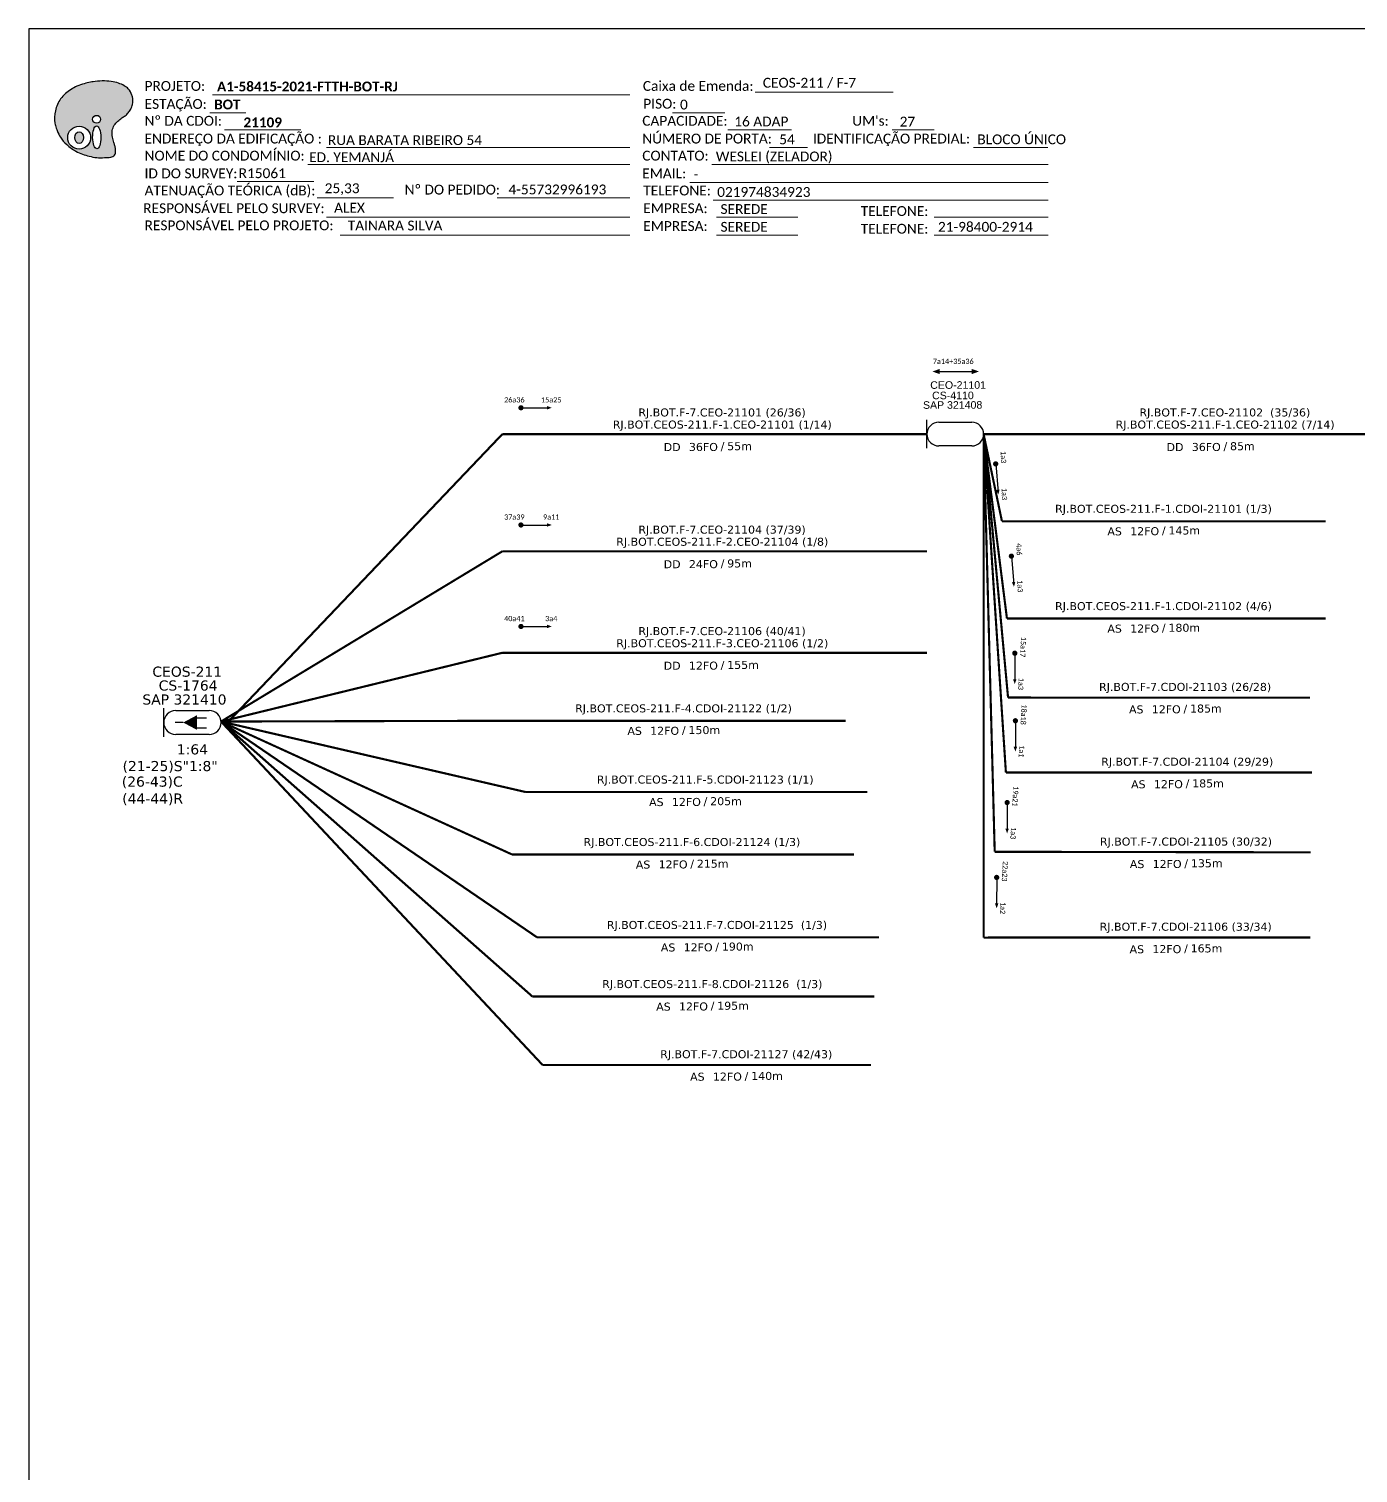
# Model space of a CAD drawing. Extents: x -89 to 749, y 705 to 1299.
# Drawn here: x -89.3 to 152.8, y 1035.9 to 1299 of the extents above; entities that cross this region are included whole.
import ezdxf
from ezdxf.enums import TextEntityAlignment as Align

# ---------------------------------------------------------------- set-up
doc = ezdxf.new("R2010")
doc.units = 0
for name, color, linetype, lineweight in [("20.0-LEGENDA DOS CDO'S", 1, 'Continuous', 0), ('20.2-CDO_POSTE', 1, 'Continuous', 5), ('40.1-ETIQUETAS', 1, 'Continuous', 20)]:
    doc.layers.add(name, color=color, linetype=linetype, lineweight=lineweight)
for name, color, linetype in [('20.4-CEOS', 1, 'Continuous'), ('CAP a instalar', 1, 'Continuous'), ('SETA', 7, 'Continuous')]:
    doc.layers.add(name, color=color, linetype=linetype)
doc.styles.add('ARIAL', font='arial.ttf')
doc.styles.add('siredit', font='verdana.ttf')
doc.styles.get("Standard").update_dxf_attribs({"font": 'arial.ttf'})
doc.styles.add('WMF-Calibri0', font='CALIBRI.TTF')
doc.styles.add('WMF-Calibri1', font='CALIBRIB.TTF')
doc.linetypes.add('FENCELINE1', pattern='A,0.25,-0.1,[133,ltypeshp.shx,S=0.1,R=0,X=-0.1,Y=0],-0.1,1', length=1.45)

# ---------------------------------------------------------------- blocks, each defined once
blk = doc.blocks.new('OI')
h = blk.add_hatch(color=40)
edge = h.paths.add_edge_path()
edge.add_spline(control_points=[(4.35, -0.67), (3.92, -0.99), (3.26, -1.5), (2.81, -2.59), (2.9, -3.5), (3.06, -4.27), (3.31, -4.85), (3.37, -5.39), (3.4, -5.88), (3.2, -6.4), (2.54, -6.61), (1.65, -6.63), (0.55, -6.67), (-0.56, -6.42), (-1.61, -6.14), (-2.77, -5.61), (-3.92, -4.77), (-4.89, -3.7), (-5.34, -2.65), (-5.6, -1.94), (-5.85, -0.96), (-5.71, 0.47), (-5.1, 2.02), (-4.14, 3.02), (-3.3, 3.61), (-2.37, 4.16), (-1.36, 4.44), (-0.56, 4.7), (0.79, 4.85), (2.24, 4.97), (3.79, 4.57), (4.67, 4.21), (5.44, 3.65), (5.76, 2.99), (6.03, 2.21), (6.01, 1.46), (5.72, 0.64), (5.31, 0.08), (4.88, -0.38), (4.51, -0.55), (4.35, -0.67)], knot_values=[0, 0, 0, 0, 1.60434, 2.417191, 3.427595, 4.282808, 4.776746, 5.304182, 5.888771, 6.258406, 6.858137, 7.79129, 8.986195, 10.124242, 11.187857, 12.242908, 13.953784, 15.414161, 16.515391, 17.349188, 17.675853, 19.552021, 21.515531, 22.568638, 23.63245, 24.621084, 25.782718, 26.745347, 27.142653, 29.870543, 31.004649, 31.921532, 32.709589, 33.801391, 34.042471, 35.192333, 35.971461, 36.628871, 37.254359, 37.836911, 37.836911, 37.836911, 37.836911], degree=3, periodic=0)
h.paths.add_polyline_path([(1.13, -0.87, -1), (-0.04, -0.87, -1)], flags=16)
edge = h.paths.add_edge_path(flags=16)
edge.add_ellipse((0.56, -3.59), major_axis=(-0.02, 1.71), ratio=0.361305, start_angle=0, end_angle=360)
h.paths.add_polyline_path([(-0.36, -3.62, -1), (-3.8, -3.62, -1)], flags=16)
edge = h.paths.add_edge_path(flags=0)
edge.add_ellipse((-2.08, -3.62), major_axis=(0, 0.885), ratio=0.758294, start_angle=0, end_angle=360)
at = {"color": 40}
for centre, radius in [((-2.08, -3.62), 1.72), ((0.54, -0.87), 0.587)]:
    blk.add_circle(centre, radius, dxfattribs=at)
blk.add_ellipse((0.56, -3.59), major_axis=(-0.02, 1.71), ratio=0.361305, dxfattribs=at)
blk.add_ellipse((-2.08, -3.62), major_axis=(0, 0.885), ratio=0.758294, start_param=-3.141592653589792, end_param=3.141592653589792, dxfattribs=at)
at = {"color": 40, "start_tangent": (-0.800898, -0.598801), "end_tangent": (-0.800898, -0.598801)}
blk.add_spline([(4.35, -0.67), (3.2, -1.78), (2.9, -2.54), (2.92, -3.55), (3.12, -4.38), (3.28, -4.85), (3.37, -5.37), (3.35, -5.95), (3.2, -6.29), (2.66, -6.55), (1.73, -6.63), (0.54, -6.62), (-0.58, -6.41), (-1.6, -6.11), (-2.56, -5.67), (-3.95, -4.67), (-4.89, -3.56), (-5.37, -2.56), (-5.64, -1.78), (-5.72, -1.46), (-5.63, 0.42), (-4.84, 2.22), (-4.13, 2.99), (-3.27, 3.62), (-2.4, 4.09), (-1.3, 4.47), (-0.37, 4.72), (0.02, 4.77), (2.75, 4.8), (3.85, 4.53), (4.69, 4.16), (5.31, 3.68), (5.85, 2.73), (5.93, 2.5), (5.94, 1.35), (5.67, 0.62), (5.29, 0.08), (4.84, -0.36), (4.35, -0.67)], degree=3, dxfattribs=at)
blk = doc.blocks.new('CARIMBO')
at = {"color": 7, "lineweight": 0}
for points in [[(35.66, -16.79), (111.64, -16.79)], [(134.48, -16.3), (159.61, -16.3)], [(35.15, -20.06), (41.7, -20.06)], [(119.43, -20.02), (128.92, -20.02)], [(37.81, -23.14), (51.75, -23.14)], [(129.48, -23.14), (141.1, -23.14)], [(159.42, -23.14), (167.09, -23.14)], [(56.38, -26.37), (111.64, -26.37)], [(137.07, -26.37), (144.01, -26.37)], [(174.24, -26.37), (187.8, -26.37)], [(52.97, -29.48), (111.64, -29.48)], [(126.6, -29.48), (187.83, -29.48)], [(40.13, -32.55), (54.07, -32.55)], [(122.56, -32.72), (187.83, -32.72)], [(54.67, -35.52), (68.61, -35.52)], [(126.84, -35.96), (187.83, -35.96)], [(56.38, -39.07), (111.64, -39.07)], [(127.45, -39.07), (142.25, -39.07)], [(167.06, -39.07), (187.83, -39.07)], [(58.87, -42.31), (111.64, -42.31)], [(127.45, -42.31), (142.25, -42.31)], [(167.06, -42.31), (187.83, -42.31)]]:
    blk.add_lwpolyline(points, dxfattribs=at)
at = {"color": 7, "xscale": 1.213923925163967, "yscale": 1.213923925163967, "zscale": 1.213923925163967, "rotation": 0.1532896023949059}
blk.add_blockref('OI', (13.86, -20.16), dxfattribs=at)
at = {"color": 7, "lineweight": 0, "style": 'WMF-Calibri0'}
for s, height, p in [('PROJETO:', 1.793, (23.26, -16.04)), ('Caixa de Emenda:', 1.7927, (114.02, -16.04)), ('ESTAÇÃO:', 1.793, (23.26, -19.32)), ('PISO:', 1.793, (114.09, -19.28)), ('Nº DA CDOI:', 1.7927, (23.26, -22.39)), ('CAPACIDADE:', 1.7927, (113.91, -22.39)), ("UM's:", 1.793, (152.15, -22.39)), ('ENDEREÇO DA EDIFICAÇÃO :', 1.7927, (23.26, -25.63)), ('NÚMERO DE PORTA:', 1.7927, (113.91, -25.63)), ('IDENTIFICAÇÃO PREDIAL:', 1.7927, (144.99, -25.63)), ('NOME DO CONDOMÍNIO:', 1.7927, (23.26, -28.74)), ('CONTATO:', 1.793, (113.91, -28.74)), ('ID DO SURVEY:', 1.7927, (23.26, -31.97)), ('EMAIL:', 1.793, (113.91, -31.97)), ('ATENUAÇÃO TEÓRICA (dB):', 1.7927, (23.26, -35.09)), ('TELEFONE:', 1.793, (114.09, -35.09)), ('RESPONSÁVEL PELO SURVEY:', 1.7927, (23.02, -38.32)), ('EMPRESA:', 1.793, (114.09, -38.32)), ('RESPONSÁVEL PELO PROJETO:', 1.7927, (23.26, -41.44)), ('TELEFONE:', 1.793, (153.7, -38.83)), ('EMPRESA:', 1.793, (114.09, -41.56)), ('TELEFONE:', 1.793, (153.7, -42.06))]:
    blk.add_text(s, height=height, dxfattribs=at).set_placement(p)
at = {"color": 7, "lineweight": 0, "flags": 8}
for tag, p, style in [('PROJ', (36.46, -16.13), 'WMF-Calibri1'), ('CEOS-XX', (135.87, -15.46), 'WMF-Calibri0'), ('EST', (35.94, -19.41), 'WMF-Calibri1'), ('PISO_PTR', (120.78, -19.42), 'WMF-Calibri0'), ('CAPAC.', (130.66, -22.52), 'WMF-Calibri0'), ("UC'S", (160.78, -22.54), 'WMF-Calibri0'), ('LOGRADOURO', (56.65, -25.91), 'WMF-Calibri0'), ('N°', (138.85, -25.77), 'WMF-Calibri0'), ('N°PREDIO', (174.94, -25.77), 'WMF-Calibri0'), ('NOME_DO_COND.', (53.23, -29.02), 'WMF-Calibri0'), ('NOME_DO_CONTATO', (127.3, -28.89), 'WMF-Calibri0'), ('_ID_', (40.39, -31.94), 'WMF-Calibri0'), ('EMAIL', (123.26, -32.12), 'WMF-Calibri0'), ('O_POTEN', (56.06, -34.68), 'WMF-Calibri0'), ('TELEFONE', (127.55, -35.36), 'WMF-Calibri0'), ('RES_SURVEY', (57.78, -38.23), 'WMF-Calibri0'), ('EMP_RESP_SURVEY', (128.16, -38.47), 'WMF-Calibri0'), ('CONT_RESP_SURVEY', (167.76, -38.47), 'WMF-Calibri0'), ('RES_PROJ', (60.27, -41.47), 'WMF-Calibri0'), ('EMP_RESP_PROJ', (128.16, -41.71), 'WMF-Calibri0'), ('CONT_RESP_PROJ', (167.76, -41.71), 'WMF-Calibri0')]:
    blk.add_attdef(tag, p, '', height=1.79, dxfattribs=dict(at, style=style))
at = {"color": 7, "lineweight": 0, "style": 'WMF-Calibri1', "flags": 8}
blk.add_attdef("N° CDO'S", text='', height=1.79, dxfattribs=at).set_placement((44.78, -22.68), align=Align.CENTER)
blk = doc.blocks.new('ETIQUETA_RS5F')
at = {"layer": '40.1-ETIQUETAS', "color": 0, "style": 'siredit'}
blk.add_text('/', height=1.5, dxfattribs=at).set_placement((1.58, -1.95), align=Align.MIDDLE_RIGHT)
for tag, p in [('ETIQUETA_R_SECUNDARIA', (1.21, 2.1)), ('ETIQUETA_R_PRIMARIA', (1.21, 4.1)), ('F_ATIVAS/F_MORTAS', (1.14, -4.24))]:
    blk.add_attdef(tag, text='', height=1.5, dxfattribs=at).set_placement(p, align=Align.MIDDLE_CENTER)
for tag, p in [('TIPO_CABO', (-6.58, -2.12)), ('CAP_CABO', (0.4, -2.09))]:
    blk.add_attdef(tag, text='', height=1.5, dxfattribs=at).set_placement(p, align=Align.MIDDLE_RIGHT)
blk.add_attdef('METROS', text='', height=1.5, dxfattribs=at).set_placement((2.14, -1.95), align=Align.MIDDLE_LEFT)
for tag, p in [('FUSÃO_1', (0.85, -8.39)), ('FUSÃO_2', (0.85, -10.6)), ('FUSÃO_3', (0.85, -12.93)), ('FUSÃO_4', (0.85, -15.14)), ('FUSÃO_5', (0.85, -17.16))]:
    blk.add_attdef(tag, text='', height=1.5, dxfattribs=at).set_placement(p, align=Align.CENTER)
blk = doc.blocks.new('CDOE-TEXTO PADRÃO')
at = {"layer": "20.0-LEGENDA DOS CDO'S", "color": 0, "style": 'ARIAL'}
for tag, p in [('CDO_N', (0.49, 7.39)), ('SAP', (0.51, 1.67)), ('CORDOALHA', (0.5, 4.33)), ('SPLITER_1', (0.59, -0.91)), ('SPLITER_2', (0.6, -3.55)), ('(XX-XX_F)S', (0.54, -8.29)), ('(XX-XX_L)S', (0.55, -10.83)), ('UMS', (0.55, -13.15))]:
    blk.add_attdef(tag, p, '', height=1.7, rotation=0.118, dxfattribs=at)
blk.add_attdef('FIBRAS_UTILIZADAS', text='', height=1.7, rotation=0.118, dxfattribs=at).set_placement((19.77, 7.43), align=Align.CENTER)

msp = doc.modelspace()

# ---------------------------------------------------------------- linework, layer by layer
msp.add_lwpolyline([(-89.32, 705.02), (749.25, 705.02), (749.25, 1299.02), (-89.32, 1299.02), (-89.32, 705.02)])
at = {"color": 7, "lineweight": 0}
msp.add_lwpolyline([(-4.01, 1268.26), (20.14, 1268.26)], dxfattribs=at)
at = {"color": 7}
msp.add_lwpolyline([(76.58, 1236.6), (82.38, 1236.6)], dxfattribs=at)
at = {"color": 7, "const_width": 0.477}
for points in [[(0.07, 1229.99, 1), (0.54, 1229.99, 1)], [(86.75, 1220, 1), (86.79, 1219.52, 1)], [(0.07, 1208.63, 1), (0.54, 1208.64, 1)], [(89.61, 1203.19, 1), (89.65, 1202.72, 1)], [(0.07, 1190.14, 1), (0.54, 1190.15, 1)], [(90.25, 1185.51, 1), (90.25, 1185.03, 1)], [(90.36, 1173.2, 1), (90.36, 1172.73, 1)], [(88.85, 1158.3, 1), (88.86, 1157.83, 1)], [(86.95, 1144.66, 1), (86.95, 1144.18, 1)]]:
    msp.add_lwpolyline(points, format="xyb", close=True, dxfattribs=at)
at = {"layer": '20.4-CEOS', "color": 7}
for p, q in [((74.25, 1222.61), (74.25, 1227.78)), ((76.4, 1227.34), (82.42, 1227.34)), ((82.42, 1223.05), (76.4, 1223.05)), ((-62.58, 1174.82), (-56.47, 1174.82)), ((-56.47, 1170.47), (-62.58, 1170.47))]:
    msp.add_line(p, q, dxfattribs=at)
for points in [[(-64.76, 1170.02), (-64.76, 1175.27)], [(-61.21, 1172.64), (-62.68, 1172.64)], [(-58.8, 1173.51), (-56.95, 1173.51)], [(-58.8, 1171.7), (-56.95, 1171.7)]]:
    msp.add_lwpolyline(points, dxfattribs=at)
msp.add_lwpolyline([(-61.21, 1172.64, 0, 2.69, 0), (-58.69, 1172.64, 2.69, 2.69, 0)], format="xyseb", dxfattribs=at)
for centre, radius, start, end in [((76.4, 1225.19), 2.15, 90, 270), ((82.42, 1225.19), 2.15, 270, 90), ((-62.58, 1172.64), 2.18, 90, 270), ((-56.47, 1172.64), 2.18, 270, 90)]:
    msp.add_arc(centre, radius, start, end, dxfattribs=at)
at = {"layer": 'CAP a instalar', "color": 7, "ltscale": 5.3, "const_width": 0.389}
for points in [[(-3.08, 1225.19), (-53.57, 1172.2)], [(-3.08, 1225.19), (74.25, 1225.19)], [(84.57, 1225.19), (84.57, 1133.46)], [(86.59, 1149.09), (84.57, 1225.19)], [(88.63, 1163.53), (84.57, 1225.19)], [(89.02, 1177.19), (84.57, 1225.19)], [(84.57, 1225.19), (173.64, 1225.19)], [(-3.08, 1203.84), (-54.33, 1172.82)], [(-3.08, 1203.84), (74.25, 1203.84)], [(-3.08, 1185.35), (-54.33, 1172.82)], [(-3.08, 1185.35), (74.25, 1185.35)], [(89.02, 1177.19), (143.99, 1177.17)], [(-54.33, 1172.82), (4.26, 1110.23)], [(88.63, 1163.53), (144.37, 1163.53)], [(86.59, 1149.09), (144.14, 1148.99)], [(84.57, 1133.46), (144.1, 1133.48)]]:
    msp.add_lwpolyline(points, dxfattribs=at)
at = {"layer": 'CAP a instalar', "color": 8, "ltscale": 5.3, "const_width": 0.389}
for points in [[(88.82, 1191.59), (84.57, 1225.19)], [(87.91, 1209.31), (84.57, 1225.19)], [(87.91, 1209.31), (146.85, 1209.31)], [(88.82, 1191.59), (146.85, 1191.59)], [(-54.33, 1172.82), (-2.86, 1172.96)], [(-54.33, 1172.82), (-1.32, 1148.6)], [(-54.33, 1172.82), (1.1, 1159.99)], [(-54.33, 1172.82), (3.24, 1133.5)], [(-54.33, 1172.82), (2.39, 1122.72)], [(-2.86, 1172.96), (59.43, 1172.96)], [(1.1, 1159.99), (63.38, 1159.99)], [(-1.32, 1148.6), (60.96, 1148.6)], [(3.24, 1133.5), (65.52, 1133.5)], [(2.39, 1122.72), (64.67, 1122.72)]]:
    msp.add_lwpolyline(points, dxfattribs=at)
at = {"layer": 'CAP a instalar', "color": 7, "linetype": 'FENCELINE1', "ltscale": 5.3, "const_width": 0.389}
for points in [[(89.02, 1177.19), (143.99, 1177.17)], [(88.63, 1163.53), (144.37, 1163.53)], [(86.59, 1149.09), (144.14, 1148.99)], [(84.57, 1133.46), (144.1, 1133.48)], [(4.26, 1110.23), (64.05, 1110.25)]]:
    msp.add_lwpolyline(points, dxfattribs=at)
at = {"layer": 'SETA', "color": 7}
for points in [[(0.3, 1229.99), (5.5, 1229.99)], [(86.77, 1219.76), (87.2, 1214.58)], [(0.3, 1208.63), (5.5, 1208.63)], [(89.63, 1202.96), (90.06, 1197.77)], [(0.3, 1190.14), (5.5, 1190.14)], [(90.25, 1185.27), (90.25, 1180.07)], [(90.36, 1172.96), (90.36, 1167.76)], [(88.85, 1158.07), (88.85, 1152.87)], [(86.95, 1144.42), (86.94, 1139.22)]]:
    msp.add_lwpolyline(points, dxfattribs=at)
for points in [[(76.59, 1236.11), (75.25, 1236.59), (76.58, 1237.08)], [(82.38, 1237.08), (83.72, 1236.6), (82.39, 1236.11)], [(5.05, 1230.31), (5.92, 1229.99), (5.05, 1229.67)], [(87.48, 1215.06), (87.24, 1214.16), (86.85, 1215)], [(5.05, 1208.95), (5.92, 1208.64), (5.05, 1208.32)], [(90.34, 1198.26), (90.1, 1197.36), (89.71, 1198.2)], [(5.05, 1190.46), (5.92, 1190.15), (5.05, 1189.83)], [(90.56, 1180.53), (90.25, 1179.65), (89.93, 1180.52)], [(90.67, 1168.22), (90.36, 1167.35), (90.04, 1168.22)], [(89.17, 1153.32), (88.85, 1152.45), (88.53, 1153.32)], [(87.26, 1139.68), (86.95, 1138.8), (86.63, 1139.68)]]:
    msp.add_solid(points, dxfattribs=at)

# ---------------------------------------------------------------- block references
ref = msp.add_blockref('CARIMBO', (-91.51, 1303.77))
ref.add_attrib('PROJ', 'A1-58415-2021-FTTH-BOT-RJ', (-55.05, 1287.63), dxfattribs={"color": 7, "lineweight": 0, "height": 1.7927, "style": 'WMF-Calibri1'})
ref.add_attrib('EST', 'BOT', (-55.57, 1284.35), dxfattribs={"color": 7, "lineweight": 0, "height": 1.793, "style": 'WMF-Calibri1'})
ref.add_attrib("N° CDO'S", '21109', dxfattribs={"color": 7, "lineweight": 0, "height": 1.793, "style": 'WMF-Calibri1'}).set_placement((-46.73, 1281.09), align=Align.CENTER)
ref.add_attrib('LOGRADOURO', 'RUA BARATA RIBEIRO 54', (-34.86, 1277.86), dxfattribs={"color": 7, "lineweight": 0, "height": 1.7927, "style": 'WMF-Calibri0'})
ref.add_attrib('NOME_DO_COND.', 'ED. YEMANJÁ', (-38.28, 1274.74), dxfattribs={"color": 7, "lineweight": 0, "height": 1.7927, "style": 'WMF-Calibri0'})
ref.add_attrib('_ID_', 'R15061', (-51.11, 1271.83), dxfattribs={"color": 7, "lineweight": 0, "height": 1.793, "style": 'WMF-Calibri0'})
ref.add_attrib('O_POTEN', '25,33', (-35.45, 1269.09), dxfattribs={"color": 7, "lineweight": 0, "height": 1.793, "style": 'WMF-Calibri0'})
ref.add_attrib('RES_SURVEY', 'ALEX', (-33.73, 1265.54), dxfattribs={"color": 7, "lineweight": 0, "height": 1.793, "style": 'WMF-Calibri0'})
ref.add_attrib('RES_PROJ', 'TAINARA SILVA', (-31.24, 1262.3), dxfattribs={"color": 7, "lineweight": 0, "height": 1.7927, "style": 'WMF-Calibri0'})
ref.add_attrib('CEOS-XX', 'CEOS-211 / F-7', (44.36, 1288.31), dxfattribs={"color": 7, "lineweight": 0, "height": 1.7927, "style": 'WMF-Calibri0'})
ref.add_attrib('CAPAC.', '16 ADAP', (39.15, 1281.25), dxfattribs={"color": 7, "lineweight": 0, "height": 1.793, "style": 'WMF-Calibri0'})
ref.add_attrib("UC'S", '27', (69.27, 1281.23), dxfattribs={"color": 7, "lineweight": 0, "height": 1.793, "style": 'WMF-Calibri0'})
ref.add_attrib('PISO_PTR', '0', (29.28, 1284.34), dxfattribs={"color": 7, "lineweight": 0, "height": 1.79, "style": 'WMF-Calibri0'})
ref.add_attrib('N°', '54', (47.34, 1278), dxfattribs={"color": 7, "lineweight": 0, "height": 1.793, "style": 'WMF-Calibri0'})
ref.add_attrib('N°PREDIO', 'BLOCO ÚNICO', (83.43, 1278), dxfattribs={"color": 7, "lineweight": 0, "height": 1.7927, "style": 'WMF-Calibri0'})
ref.add_attrib('NOME_DO_CONTATO', 'WESLEI (ZELADOR)', (35.79, 1274.88), dxfattribs={"color": 7, "lineweight": 0, "height": 1.7927, "style": 'WMF-Calibri0'})
ref.add_attrib('EMAIL', '-', (31.75, 1271.65), dxfattribs={"color": 7, "lineweight": 0, "height": 1.79, "style": 'WMF-Calibri0'})
ref.add_attrib('TELEFONE', '021974834923', (36.04, 1268.41), dxfattribs={"color": 7, "lineweight": 0, "height": 1.7927, "style": 'WMF-Calibri0'})
ref.add_attrib('EMP_RESP_SURVEY', 'SEREDE', (36.65, 1265.3), dxfattribs={"color": 7, "lineweight": 0, "height": 1.793, "style": 'WMF-Calibri0'})
ref.add_attrib('EMP_RESP_PROJ', 'SEREDE', (36.65, 1262.06), dxfattribs={"color": 7, "lineweight": 0, "height": 1.793, "style": 'WMF-Calibri0'})
ref.add_attrib('CONT_RESP_PROJ', '21-98400-2914', (76.25, 1262.06), dxfattribs={"color": 7, "lineweight": 0, "height": 1.7927, "style": 'WMF-Calibri0'})
at = {"layer": '20.2-CDO_POSTE', "color": 7}
ref = msp.add_blockref('CDOE-TEXTO PADRÃO', (74.76, 1229.38), dxfattribs=dict(at, xscale=0.8101828861711424, yscale=0.8101828861711424, zscale=0.8101828861711424))
ref.add_attrib('CDO_N', 'CEO-21101', (74.85, 1233.44), dxfattribs={"layer": "20.0-LEGENDA DOS CDO'S", "color": 0, "height": 1.377, "rotation": 0.118, "style": 'ARIAL'})
ref = msp.add_blockref('CDOE-TEXTO PADRÃO', (75.1, 1227.48), dxfattribs=dict(at, xscale=0.8101828861711424, yscale=0.8101828861711424, zscale=0.8101828861711424))
ref.add_attrib('CDO_N', 'CS-4110', (75.19, 1231.54), dxfattribs={"layer": "20.0-LEGENDA DOS CDO'S", "color": 0, "height": 1.377, "rotation": 0.118, "style": 'ARIAL'})
ref = msp.add_blockref('CDOE-TEXTO PADRÃO', (73.44, 1225.75), dxfattribs=dict(at, xscale=0.8101828861711424, yscale=0.8101828861711424, zscale=0.8101828861711424))
ref.add_attrib('CDO_N', 'SAP 321408', (73.53, 1229.8), dxfattribs={"layer": "20.0-LEGENDA DOS CDO'S", "color": 0, "height": 1.377, "rotation": 0.118, "style": 'ARIAL'})
at = {"layer": '40.1-ETIQUETAS', "color": 7}
ref = msp.add_blockref('ETIQUETA_RS5F', (35.82, 1224.89), dxfattribs=dict(at, xscale=0.9722194480399305, yscale=0.9722194480399305, zscale=0.9722194480399305))
ref.add_attrib('ETIQUETA_R_PRIMARIA', 'RJ.BOT.F-7.CEO-21101 (26/36)', dxfattribs={"color": 0, "height": 1.4583, "style": 'siredit'}).set_placement((36.93, 1229.14), align=Align.MIDDLE_CENTER)
ref.add_attrib('ETIQUETA_R_SECUNDARIA', 'RJ.BOT.CEOS-211.F-1.CEO-21101 (1/14)', dxfattribs={"color": 0, "height": 1.4583, "style": 'siredit'}).set_placement((36.97, 1226.93), align=Align.MIDDLE_CENTER)
ref.add_attrib('TIPO_CABO', 'DD', dxfattribs={"color": 0, "height": 1.458, "style": 'siredit'}).set_placement((29.38, 1222.83), align=Align.MIDDLE_RIGHT)
ref.add_attrib('CAP_CABO', '36FO', dxfattribs={"color": 0, "height": 1.458, "style": 'siredit'}).set_placement((36.17, 1222.85), align=Align.MIDDLE_RIGHT)
ref.add_attrib('METROS', '55m', dxfattribs={"color": 0, "height": 1.458, "style": 'siredit'}).set_placement((37.87, 1222.99), align=Align.MIDDLE_LEFT)
ref = msp.add_blockref('ETIQUETA_RS5F', (127.4, 1224.89), dxfattribs=dict(at, xscale=0.9722194480399305, yscale=0.9722194480399305, zscale=0.9722194480399305))
ref.add_attrib('ETIQUETA_R_PRIMARIA', 'RJ.BOT.F-7.CEO-21102  (35/36)', dxfattribs={"color": 0, "height": 1.4583, "style": 'siredit'}).set_placement((128.51, 1229.14), align=Align.MIDDLE_CENTER)
ref.add_attrib('ETIQUETA_R_SECUNDARIA', 'RJ.BOT.CEOS-211.F-1.CEO-21102 (7/14)', dxfattribs={"color": 0, "height": 1.4583, "style": 'siredit'}).set_placement((128.55, 1226.93), align=Align.MIDDLE_CENTER)
ref.add_attrib('TIPO_CABO', 'DD', dxfattribs={"color": 0, "height": 1.458, "style": 'siredit'}).set_placement((120.97, 1222.83), align=Align.MIDDLE_RIGHT)
ref.add_attrib('CAP_CABO', '36FO', dxfattribs={"color": 0, "height": 1.458, "style": 'siredit'}).set_placement((127.76, 1222.85), align=Align.MIDDLE_RIGHT)
ref.add_attrib('METROS', '85m', dxfattribs={"color": 0, "height": 1.458, "style": 'siredit'}).set_placement((129.45, 1222.99), align=Align.MIDDLE_LEFT)
ref = msp.add_blockref('ETIQUETA_RS5F', (35.82, 1203.53), dxfattribs=dict(at, xscale=0.9722194480399305, yscale=0.9722194480399305, zscale=0.9722194480399305))
ref.add_attrib('ETIQUETA_R_PRIMARIA', 'RJ.BOT.F-7.CEO-21104 (37/39)', dxfattribs={"color": 0, "height": 1.4583, "style": 'siredit'}).set_placement((36.93, 1207.79), align=Align.MIDDLE_CENTER)
ref.add_attrib('ETIQUETA_R_SECUNDARIA', 'RJ.BOT.CEOS-211.F-2.CEO-21104 (1/8)', dxfattribs={"color": 0, "height": 1.4583, "style": 'siredit'}).set_placement((36.97, 1205.58), align=Align.MIDDLE_CENTER)
ref.add_attrib('TIPO_CABO', 'DD', dxfattribs={"color": 0, "height": 1.458, "style": 'siredit'}).set_placement((29.38, 1201.48), align=Align.MIDDLE_RIGHT)
ref.add_attrib('CAP_CABO', '24FO', dxfattribs={"color": 0, "height": 1.458, "style": 'siredit'}).set_placement((36.17, 1201.5), align=Align.MIDDLE_RIGHT)
ref.add_attrib('METROS', '95m', dxfattribs={"color": 0, "height": 1.458, "style": 'siredit'}).set_placement((37.87, 1201.63), align=Align.MIDDLE_LEFT)
ref = msp.add_blockref('ETIQUETA_RS5F', (35.82, 1185.04), dxfattribs=dict(at, xscale=0.9722194480399305, yscale=0.9722194480399305, zscale=0.9722194480399305))
ref.add_attrib('ETIQUETA_R_PRIMARIA', 'RJ.BOT.F-7.CEO-21106 (40/41)', dxfattribs={"color": 0, "height": 1.4583, "style": 'siredit'}).set_placement((36.93, 1189.3), align=Align.MIDDLE_CENTER)
ref.add_attrib('ETIQUETA_R_SECUNDARIA', 'RJ.BOT.CEOS-211.F-3.CEO-21106 (1/2)', dxfattribs={"color": 0, "height": 1.4583, "style": 'siredit'}).set_placement((36.97, 1187.09), align=Align.MIDDLE_CENTER)
ref.add_attrib('TIPO_CABO', 'DD', dxfattribs={"color": 0, "height": 1.458, "style": 'siredit'}).set_placement((29.38, 1182.99), align=Align.MIDDLE_RIGHT)
ref.add_attrib('CAP_CABO', '12FO', dxfattribs={"color": 0, "height": 1.458, "style": 'siredit'}).set_placement((36.17, 1183.01), align=Align.MIDDLE_RIGHT)
ref.add_attrib('METROS', '155m', dxfattribs={"color": 0, "height": 1.458, "style": 'siredit'}).set_placement((37.87, 1183.14), align=Align.MIDDLE_LEFT)
at = {"layer": 'CAP a instalar', "color": 8, "linetype": 'FENCELINE1', "ltscale": 5.3}
ref = msp.add_blockref('ETIQUETA_RS5F', (116.18, 1209.53), dxfattribs=dict(at, xscale=0.9722194480335921, yscale=0.9722194480335921, zscale=0.9722194480335921))
ref.add_attrib('ETIQUETA_R_SECUNDARIA', 'RJ.BOT.CEOS-211.F-1.CDOI-21101 (1/3)', dxfattribs={"layer": '40.1-ETIQUETAS', "color": 0, "height": 1.4583, "style": 'siredit'}).set_placement((117.33, 1211.58), align=Align.MIDDLE_CENTER)
ref.add_attrib('TIPO_CABO', 'AS', dxfattribs={"layer": '40.1-ETIQUETAS', "color": 0, "height": 1.458, "style": 'siredit'}).set_placement((109.75, 1207.47), align=Align.MIDDLE_RIGHT)
ref.add_attrib('CAP_CABO', '12FO', dxfattribs={"layer": '40.1-ETIQUETAS', "color": 0, "height": 1.458, "style": 'siredit'}).set_placement((116.54, 1207.5), align=Align.MIDDLE_RIGHT)
ref.add_attrib('METROS', '145m ', dxfattribs={"layer": '40.1-ETIQUETAS', "color": 0, "height": 1.458, "style": 'siredit'}).set_placement((118.23, 1207.63), align=Align.MIDDLE_LEFT)
ref = msp.add_blockref('ETIQUETA_RS5F', (116.18, 1191.81), dxfattribs=dict(at, xscale=0.9722194480335921, yscale=0.9722194480335921, zscale=0.9722194480335921))
ref.add_attrib('ETIQUETA_R_SECUNDARIA', 'RJ.BOT.CEOS-211.F-1.CDOI-21102 (4/6)', dxfattribs={"layer": '40.1-ETIQUETAS', "color": 0, "height": 1.4583, "style": 'siredit'}).set_placement((117.33, 1193.85), align=Align.MIDDLE_CENTER)
ref.add_attrib('TIPO_CABO', 'AS', dxfattribs={"layer": '40.1-ETIQUETAS', "color": 0, "height": 1.458, "style": 'siredit'}).set_placement((109.75, 1189.75), align=Align.MIDDLE_RIGHT)
ref.add_attrib('CAP_CABO', '12FO', dxfattribs={"layer": '40.1-ETIQUETAS', "color": 0, "height": 1.458, "style": 'siredit'}).set_placement((116.54, 1189.77), align=Align.MIDDLE_RIGHT)
ref.add_attrib('METROS', '180m ', dxfattribs={"layer": '40.1-ETIQUETAS', "color": 0, "height": 1.458, "style": 'siredit'}).set_placement((118.23, 1189.91), align=Align.MIDDLE_LEFT)
at = {"layer": 'CAP a instalar', "color": 7, "linetype": 'FENCELINE1', "ltscale": 5.3}
ref = msp.add_blockref('ETIQUETA_RS5F', (120.12, 1177.09), dxfattribs=dict(at, xscale=0.9722194480406882, yscale=0.9722194480406882, zscale=0.9722194480406882))
ref.add_attrib('ETIQUETA_R_SECUNDARIA', 'RJ.BOT.F-7.CDOI-21103 (26/28)', dxfattribs={"layer": '40.1-ETIQUETAS', "color": 0, "height": 1.4583, "style": 'siredit'}).set_placement((121.27, 1179.13), align=Align.MIDDLE_CENTER)
ref.add_attrib('TIPO_CABO', 'AS', dxfattribs={"layer": '40.1-ETIQUETAS', "color": 0, "height": 1.458, "style": 'siredit'}).set_placement((113.69, 1175.03), align=Align.MIDDLE_RIGHT)
ref.add_attrib('CAP_CABO', '12FO', dxfattribs={"layer": '40.1-ETIQUETAS', "color": 0, "height": 1.458, "style": 'siredit'}).set_placement((120.47, 1175.05), align=Align.MIDDLE_RIGHT)
ref.add_attrib('METROS', '185m', dxfattribs={"layer": '40.1-ETIQUETAS', "color": 0, "height": 1.458, "style": 'siredit'}).set_placement((122.17, 1175.19), align=Align.MIDDLE_LEFT)
at = {"layer": 'CAP a instalar', "color": 8, "linetype": 'FENCELINE1', "ltscale": 5.3}
ref = msp.add_blockref('ETIQUETA_RS5F', (28.76, 1173.17), dxfattribs=dict(at, xscale=0.9722194480335921, yscale=0.9722194480335921, zscale=0.9722194480335921))
ref.add_attrib('ETIQUETA_R_SECUNDARIA', 'RJ.BOT.CEOS-211.F-4.CDOI-21122 (1/2)', dxfattribs={"layer": '40.1-ETIQUETAS', "color": 0, "height": 1.4583, "style": 'siredit'}).set_placement((29.91, 1175.22), align=Align.MIDDLE_CENTER)
ref.add_attrib('TIPO_CABO', 'AS', dxfattribs={"layer": '40.1-ETIQUETAS', "color": 0, "height": 1.458, "style": 'siredit'}).set_placement((22.33, 1171.12), align=Align.MIDDLE_RIGHT)
ref.add_attrib('CAP_CABO', '12FO', dxfattribs={"layer": '40.1-ETIQUETAS', "color": 0, "height": 1.458, "style": 'siredit'}).set_placement((29.11, 1171.14), align=Align.MIDDLE_RIGHT)
ref.add_attrib('METROS', '150m ', dxfattribs={"layer": '40.1-ETIQUETAS', "color": 0, "height": 1.458, "style": 'siredit'}).set_placement((30.81, 1171.27), align=Align.MIDDLE_LEFT)
at = {"layer": 'CAP a instalar', "color": 7, "linetype": 'FENCELINE1', "ltscale": 5.3}
ref = msp.add_blockref('ETIQUETA_RS5F', (120.5, 1163.45), dxfattribs=dict(at, xscale=0.9722194480406882, yscale=0.9722194480406882, zscale=0.9722194480406882))
ref.add_attrib('ETIQUETA_R_SECUNDARIA', 'RJ.BOT.F-7.CDOI-21104 (29/29)', dxfattribs={"layer": '40.1-ETIQUETAS', "color": 0, "height": 1.4583, "style": 'siredit'}).set_placement((121.65, 1165.5), align=Align.MIDDLE_CENTER)
ref.add_attrib('TIPO_CABO', 'AS', dxfattribs={"layer": '40.1-ETIQUETAS', "color": 0, "height": 1.458, "style": 'siredit'}).set_placement((114.07, 1161.39), align=Align.MIDDLE_RIGHT)
ref.add_attrib('CAP_CABO', '12FO', dxfattribs={"layer": '40.1-ETIQUETAS', "color": 0, "height": 1.458, "style": 'siredit'}).set_placement((120.86, 1161.41), align=Align.MIDDLE_RIGHT)
ref.add_attrib('METROS', '185m', dxfattribs={"layer": '40.1-ETIQUETAS', "color": 0, "height": 1.458, "style": 'siredit'}).set_placement((122.56, 1161.55), align=Align.MIDDLE_LEFT)
at = {"layer": 'CAP a instalar', "color": 8, "linetype": 'FENCELINE1', "ltscale": 5.3}
ref = msp.add_blockref('ETIQUETA_RS5F', (32.71, 1160.21), dxfattribs=dict(at, xscale=0.9722194480335921, yscale=0.9722194480335921, zscale=0.9722194480335921))
ref.add_attrib('ETIQUETA_R_SECUNDARIA', 'RJ.BOT.CEOS-211.F-5.CDOI-21123 (1/1)', dxfattribs={"layer": '40.1-ETIQUETAS', "color": 0, "height": 1.4583, "style": 'siredit'}).set_placement((33.86, 1162.25), align=Align.MIDDLE_CENTER)
ref.add_attrib('TIPO_CABO', 'AS', dxfattribs={"layer": '40.1-ETIQUETAS', "color": 0, "height": 1.458, "style": 'siredit'}).set_placement((26.28, 1158.15), align=Align.MIDDLE_RIGHT)
ref.add_attrib('CAP_CABO', '12FO', dxfattribs={"layer": '40.1-ETIQUETAS', "color": 0, "height": 1.458, "style": 'siredit'}).set_placement((33.07, 1158.17), align=Align.MIDDLE_RIGHT)
ref.add_attrib('METROS', '205m ', dxfattribs={"layer": '40.1-ETIQUETAS', "color": 0, "height": 1.458, "style": 'siredit'}).set_placement((34.77, 1158.31), align=Align.MIDDLE_LEFT)
ref = msp.add_blockref('ETIQUETA_RS5F', (30.29, 1148.82), dxfattribs=dict(at, xscale=0.9722194480335921, yscale=0.9722194480335921, zscale=0.9722194480335921))
ref.add_attrib('ETIQUETA_R_SECUNDARIA', 'RJ.BOT.CEOS-211.F-6.CDOI-21124 (1/3)', dxfattribs={"layer": '40.1-ETIQUETAS', "color": 0, "height": 1.4583, "style": 'siredit'}).set_placement((31.44, 1150.87), align=Align.MIDDLE_CENTER)
ref.add_attrib('TIPO_CABO', 'AS', dxfattribs={"layer": '40.1-ETIQUETAS', "color": 0, "height": 1.458, "style": 'siredit'}).set_placement((23.86, 1146.76), align=Align.MIDDLE_RIGHT)
ref.add_attrib('CAP_CABO', '12FO', dxfattribs={"layer": '40.1-ETIQUETAS', "color": 0, "height": 1.458, "style": 'siredit'}).set_placement((30.65, 1146.79), align=Align.MIDDLE_RIGHT)
ref.add_attrib('METROS', '215m ', dxfattribs={"layer": '40.1-ETIQUETAS', "color": 0, "height": 1.458, "style": 'siredit'}).set_placement((32.34, 1146.92), align=Align.MIDDLE_LEFT)
at = {"layer": 'CAP a instalar', "color": 7, "linetype": 'FENCELINE1', "ltscale": 5.3}
ref = msp.add_blockref('ETIQUETA_RS5F', (120.27, 1148.9), dxfattribs=dict(at, xscale=0.9722194480406882, yscale=0.9722194480406882, zscale=0.9722194480406882))
ref.add_attrib('ETIQUETA_R_SECUNDARIA', 'RJ.BOT.F-7.CDOI-21105 (30/32)', dxfattribs={"layer": '40.1-ETIQUETAS', "color": 0, "height": 1.4583, "style": 'siredit'}).set_placement((121.42, 1150.95), align=Align.MIDDLE_CENTER)
ref.add_attrib('TIPO_CABO', 'AS', dxfattribs={"layer": '40.1-ETIQUETAS', "color": 0, "height": 1.458, "style": 'siredit'}).set_placement((113.84, 1146.85), align=Align.MIDDLE_RIGHT)
ref.add_attrib('CAP_CABO', '12FO', dxfattribs={"layer": '40.1-ETIQUETAS', "color": 0, "height": 1.458, "style": 'siredit'}).set_placement((120.63, 1146.87), align=Align.MIDDLE_RIGHT)
ref.add_attrib('METROS', '135m', dxfattribs={"layer": '40.1-ETIQUETAS', "color": 0, "height": 1.458, "style": 'siredit'}).set_placement((122.33, 1147), align=Align.MIDDLE_LEFT)
at = {"layer": 'CAP a instalar', "color": 8, "linetype": 'FENCELINE1', "ltscale": 5.3}
ref = msp.add_blockref('ETIQUETA_RS5F', (34.85, 1133.72), dxfattribs=dict(at, xscale=0.9722194480335921, yscale=0.9722194480335921, zscale=0.9722194480335921))
ref.add_attrib('ETIQUETA_R_SECUNDARIA', 'RJ.BOT.CEOS-211.F-7.CDOI-21125  (1/3)', dxfattribs={"layer": '40.1-ETIQUETAS', "color": 0, "height": 1.4583, "style": 'siredit'}).set_placement((36, 1135.76), align=Align.MIDDLE_CENTER)
ref.add_attrib('TIPO_CABO', 'AS', dxfattribs={"layer": '40.1-ETIQUETAS', "color": 0, "height": 1.458, "style": 'siredit'}).set_placement((28.42, 1131.66), align=Align.MIDDLE_RIGHT)
ref.add_attrib('CAP_CABO', '12FO', dxfattribs={"layer": '40.1-ETIQUETAS', "color": 0, "height": 1.458, "style": 'siredit'}).set_placement((35.21, 1131.68), align=Align.MIDDLE_RIGHT)
ref.add_attrib('METROS', '190m ', dxfattribs={"layer": '40.1-ETIQUETAS', "color": 0, "height": 1.458, "style": 'siredit'}).set_placement((36.9, 1131.82), align=Align.MIDDLE_LEFT)
at = {"layer": 'CAP a instalar', "color": 7, "linetype": 'FENCELINE1', "ltscale": 5.3}
ref = msp.add_blockref('ETIQUETA_RS5F', (120.23, 1133.39), dxfattribs=dict(at, xscale=0.9722194480406882, yscale=0.9722194480406882, zscale=0.9722194480406882))
ref.add_attrib('ETIQUETA_R_SECUNDARIA', 'RJ.BOT.F-7.CDOI-21106 (33/34)', dxfattribs={"layer": '40.1-ETIQUETAS', "color": 0, "height": 1.4583, "style": 'siredit'}).set_placement((121.38, 1135.44), align=Align.MIDDLE_CENTER)
ref.add_attrib('TIPO_CABO', 'AS', dxfattribs={"layer": '40.1-ETIQUETAS', "color": 0, "height": 1.458, "style": 'siredit'}).set_placement((113.79, 1131.33), align=Align.MIDDLE_RIGHT)
ref.add_attrib('CAP_CABO', '12FO', dxfattribs={"layer": '40.1-ETIQUETAS', "color": 0, "height": 1.458, "style": 'siredit'}).set_placement((120.58, 1131.36), align=Align.MIDDLE_RIGHT)
ref.add_attrib('METROS', '165m', dxfattribs={"layer": '40.1-ETIQUETAS', "color": 0, "height": 1.458, "style": 'siredit'}).set_placement((122.28, 1131.49), align=Align.MIDDLE_LEFT)
at = {"layer": 'CAP a instalar', "color": 8, "linetype": 'FENCELINE1', "ltscale": 5.3}
ref = msp.add_blockref('ETIQUETA_RS5F', (34, 1122.94), dxfattribs=dict(at, xscale=0.9722194480335921, yscale=0.9722194480335921, zscale=0.9722194480335921))
ref.add_attrib('ETIQUETA_R_SECUNDARIA', 'RJ.BOT.CEOS-211.F-8.CDOI-21126  (1/3)', dxfattribs={"layer": '40.1-ETIQUETAS', "color": 0, "height": 1.4583, "style": 'siredit'}).set_placement((35.15, 1124.99), align=Align.MIDDLE_CENTER)
ref.add_attrib('TIPO_CABO', 'AS', dxfattribs={"layer": '40.1-ETIQUETAS', "color": 0, "height": 1.458, "style": 'siredit'}).set_placement((27.57, 1120.88), align=Align.MIDDLE_RIGHT)
ref.add_attrib('CAP_CABO', '12FO', dxfattribs={"layer": '40.1-ETIQUETAS', "color": 0, "height": 1.458, "style": 'siredit'}).set_placement((34.36, 1120.91), align=Align.MIDDLE_RIGHT)
ref.add_attrib('METROS', '195m ', dxfattribs={"layer": '40.1-ETIQUETAS', "color": 0, "height": 1.458, "style": 'siredit'}).set_placement((36.05, 1121.04), align=Align.MIDDLE_LEFT)
at = {"layer": 'CAP a instalar', "color": 7, "linetype": 'FENCELINE1', "ltscale": 5.3}
ref = msp.add_blockref('ETIQUETA_RS5F', (40.18, 1110.16), dxfattribs=dict(at, xscale=0.9722194480406882, yscale=0.9722194480406882, zscale=0.9722194480406882))
ref.add_attrib('ETIQUETA_R_SECUNDARIA', 'RJ.BOT.F-7.CDOI-21127 (42/43)', dxfattribs={"layer": '40.1-ETIQUETAS', "color": 0, "height": 1.4583, "style": 'siredit'}).set_placement((41.33, 1112.21), align=Align.MIDDLE_CENTER)
ref.add_attrib('TIPO_CABO', 'AS', dxfattribs={"layer": '40.1-ETIQUETAS', "color": 0, "height": 1.458, "style": 'siredit'}).set_placement((33.75, 1108.11), align=Align.MIDDLE_RIGHT)
ref.add_attrib('CAP_CABO', '12FO', dxfattribs={"layer": '40.1-ETIQUETAS', "color": 0, "height": 1.458, "style": 'siredit'}).set_placement((40.54, 1108.13), align=Align.MIDDLE_RIGHT)
ref.add_attrib('METROS', '140m', dxfattribs={"layer": '40.1-ETIQUETAS', "color": 0, "height": 1.458, "style": 'siredit'}).set_placement((42.24, 1108.26), align=Align.MIDDLE_LEFT)

# ---------------------------------------------------------------- texts
at = {"color": 7, "lineweight": 0, "style": 'WMF-Calibri0'}
msp.add_text('Nº DO PEDIDO:', height=1.7927, dxfattribs=at).set_placement((-20.88, 1268.84))
at = {"color": 5, "char_height": 0.9532, "width": 70.3673, "attachment_point": 5}
for s, insert, rotation in [('{\\fCalibri|b0|i0|c0|p34;\\C256;7a14+35a36}', (79.04, 1238.45), 359.9166), ('{\\fCalibri|b0|i0|c0|p34;\\C256;26a36}', (-0.9, 1231.43), 359.9166), ('{\\fCalibri|b0|i0|c0|p34;\\C256;15a25}', (5.82, 1231.43), 359.9166), ('{\\fCalibri|b0|i0|c0|p34;\\C256;1a3}', (88.18, 1221), 271.4331), ('{\\fCalibri|b0|i0|c0|p34;\\C256;1a3}', (88.35, 1214.28), 271.4331), ('{\\fCalibri|b0|i0|c0|p34;\\C256;37a39}', (-0.9, 1210.07), 359.9166), ('{\\fCalibri|b0|i0|c0|p34;\\C256;9a11}', (5.82, 1210.07), 359.9166), ('{\\fCalibri|b0|i0|c0|p34;\\C256;4a6}', (91.04, 1204.2), 271.4331), ('{\\fCalibri|b0|i0|c0|p34;\\C256;1a3}', (91.22, 1197.48), 271.4331), ('{\\fCalibri|b0|i0|c0|p34;\\C256;40a41}', (-0.9, 1191.58), 359.9166), ('{\\fCalibri|b0|i0|c0|p34;\\C256;3a4}', (5.82, 1191.58), 359.9166), ('{\\fCalibri|b0|i0|c0|p34;\\C256;15a17}', (91.76, 1186.39), 266.6377)]:
    msp.add_mtext(s, dxfattribs=dict(at, insert=insert, rotation=rotation))
at = {"color": 7, "char_height": 0.9532, "width": 70.3673, "attachment_point": 5, "rotation": 266.6377}
for s, insert in [('{\\fCalibri|b0|i0|c0|p34;\\C256;1a3}', (91.37, 1179.68)), ('{\\fCalibri|b0|i0|c0|p34;\\C256;18a18}', (91.87, 1174.08)), ('{\\fCalibri|b0|i0|c0|p34;\\C256;1a1}', (91.48, 1167.38)), ('{\\fCalibri|b0|i0|c0|p34;\\C256;19a21}', (90.36, 1159.18)), ('{\\fCalibri|b0|i0|c0|p34;\\C256;1a3}', (89.97, 1152.48)), ('{\\fCalibri|b0|i0|c0|p34;\\C256;22a23}', (88.45, 1145.54)), ('{\\fCalibri|b0|i0|c0|p34;\\C256;1a2}', (88.07, 1138.83))]:
    msp.add_mtext(s, dxfattribs=dict(at, insert=insert))
at = {"color": 7, "lineweight": 0, "style": 'WMF-Calibri0', "flags": 8}
msp.add_attdef('4-55732996193', (-1.97, 1268.87), '', height=1.79, dxfattribs=at)
at = {"layer": '20.4-CEOS', "color": 7, "style": 'siredit'}
for s, height, p in [('CEOS-211', 1.844, (-60.48, 1182.83)), ('CS-1764', 1.844, (-60.32, 1180.31)), ('  SAP 321410', 1.8439, (-61.79, 1177.76)), ('1:64', 1.844, (-59.53, 1168.67)), ('(21-25)S"1:8"', 1.8439, (-63.59, 1165.63)), ('(26-43)C', 1.844, (-66.85, 1162.8)), ('(44-44)R', 1.844, (-66.78, 1159.72))]:
    msp.add_text(s, height=height, dxfattribs=at).set_placement(p, align=Align.TOP_CENTER)

doc.saveas('drawing.dxf')
